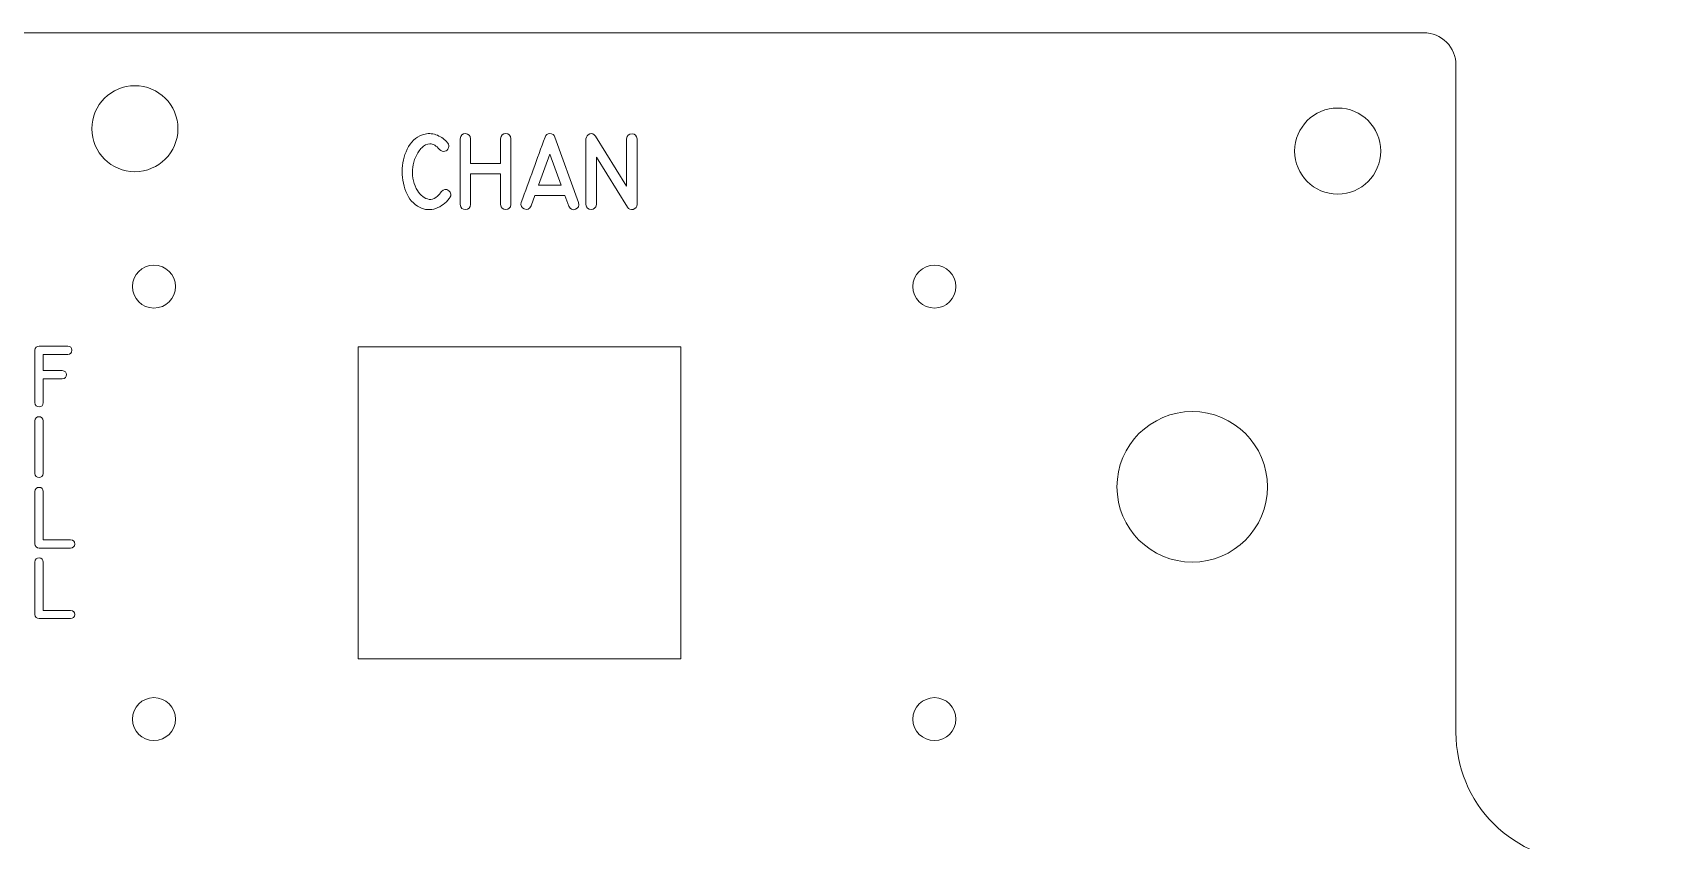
# Model space of a CAD drawing. Header units: millimetres. Extents: x -86 to 60, y -135 to 365.
# Drawn here: x -17.2 to 59, y 212.6 to 250.1 of the extents above; entities that cross this region are included whole.
import ezdxf

# ---------------------------------------------------------------- set-up
doc = ezdxf.new("R2010")
doc.units = ezdxf.units.MM
doc.header["$MEASUREMENT"] = 0
doc.layers.add('Cuts', color=7, linetype='Continuous', plot=False)
doc.layers.add('Engrave', color=7, linetype='Continuous')

msp = doc.modelspace()

# ---------------------------------------------------------------- linework, layer by layer
at = {"layer": 'Cuts', "color": 250, "lineweight": 9}
msp.add_lwpolyline([(-2.0307, 221.0384), (12.9693, 221.0384), (12.9693, 235.5384), (-2.0307, 235.5384), (-2.0307, 221.0384)], close=True, dxfattribs=at)
for centre, major_axis, ratio in [((-12.41, 245.6842), (0, 2), 1), ((43.5123, 244.6443), (0, 2), 1), ((-11.5232, 238.3448), (0, 1), 1), ((24.7626, 238.3448), (0, 1), 1), ((36.7499, 229.0318), (3.5001, 0), 0.9999714), ((-11.5232, 218.2319), (0, 1), 1), ((24.7626, 218.2319), (0, 1), 1)]:
    msp.add_ellipse(centre, major_axis=major_axis, ratio=ratio, dxfattribs=at)
msp.add_open_spline([(57.4748, 154.4568), (57.8729, 154.4566), (58.2545, 154.2982), (58.5358, 154.0166), (58.5358, 154.0166), (58.8172, 153.7349), (58.975, 153.3549), (58.9748, 152.9568), (58.9748, 152.9568), (58.9748, 152.9568), (58.9748, 148.9068), (58.9748, 148.9068), (58.9748, 148.9068), (58.9745, 148.5088), (58.8162, 148.1271), (58.5345, 147.8458), (58.5345, 147.8458), (58.2528, 147.5645), (57.8729, 147.4066), (57.4748, 147.4068), (57.4748, 147.4068), (57.4748, 147.4068), (50.5123, 147.4068), (50.5123, 147.4068), (50.5123, 147.4068), (50.1147, 147.4071), (49.7333, 147.2494), (49.452, 146.9685), (49.452, 146.9685), (49.1707, 146.6875), (49.0125, 146.3044), (49.0123, 145.9068), (49.0123, 145.9068), (49.0123, 145.9068), (49.0123, 129.4193), (49.0123, 129.4193), (49.0123, 129.4193), (49.012, 129.0213), (48.8537, 128.6396), (48.572, 128.3583), (48.572, 128.3583), (48.2903, 128.077), (47.9104, 127.9191), (47.5123, 127.9193), (47.5123, 127.9193), (47.5123, 127.9193), (-74.0127, 127.9193), (-74.0127, 127.9193), (-74.0127, 127.9193), (-74.4108, 127.9196), (-74.7925, 128.078), (-75.0738, 128.3596), (-75.0738, 128.3596), (-75.3551, 128.6413), (-75.513, 129.0213), (-75.5127, 129.4193), (-75.5127, 129.4193), (-75.5127, 129.4193), (-75.5127, 160.4568), (-75.5127, 160.4568), (-75.5127, 160.4568), (-75.5117, 162.0471), (-76.1425, 163.5727), (-77.2663, 164.6979), (-77.2663, 164.6979), (-78.3901, 165.8231), (-79.9224, 166.4558), (-81.5127, 166.4568), (-81.5127, 166.4568), (-81.5127, 166.4568), (-83.9752, 166.4568), (-83.9752, 166.4568), (-83.9752, 166.4568), (-84.3733, 166.4571), (-84.755, 166.6155), (-85.0363, 166.8971), (-85.0363, 166.8971), (-85.3176, 167.1788), (-85.4755, 167.5588), (-85.4752, 167.9568), (-85.4752, 167.9568), (-85.4752, 167.9568), (-85.4752, 210.1068), (-85.4752, 210.1068), (-85.4752, 210.1068), (-85.475, 210.5049), (-85.3166, 210.8866), (-85.0349, 211.1679), (-85.0349, 211.1679), (-84.7533, 211.4492), (-84.3733, 211.6071), (-83.9752, 211.6068), (-83.9752, 211.6068), (-83.9752, 211.6068), (-81.5127, 211.6068), (-81.5127, 211.6068), (-81.5127, 211.6068), (-79.9224, 211.6058), (-78.3969, 212.2366), (-77.2716, 213.3604), (-77.2716, 213.3604), (-76.1464, 214.4842), (-75.5137, 216.0166), (-75.5127, 217.6068), (-75.5127, 217.6068), (-75.5127, 217.6068), (-75.5127, 248.6443), (-75.5127, 248.6443), (-75.5127, 248.6443), (-75.5125, 249.0424), (-75.3541, 249.4241), (-75.0724, 249.7054), (-75.0724, 249.7054), (-74.7908, 249.9867), (-74.4108, 250.1446), (-74.0127, 250.1443), (-74.0127, 250.1443), (-74.0127, 250.1443), (47.5123, 250.1443), (47.5123, 250.1443), (47.5123, 250.1443), (47.9104, 250.1441), (48.292, 249.9857), (48.5733, 249.7041), (48.5733, 249.7041), (48.8547, 249.4224), (49.0125, 249.0424), (49.0123, 248.6443), (49.0123, 248.6443), (49.0123, 248.6443), (49.0123, 217.6068), (49.0123, 217.6068), (49.0123, 217.6068), (49.0113, 216.0166), (49.6421, 214.491), (50.7659, 213.3658), (50.7659, 213.3658), (51.8897, 212.2406), (53.422, 211.6079), (55.0123, 211.6068), (55.0123, 211.6068), (55.0123, 211.6068), (57.4748, 211.6068), (57.4748, 211.6068), (57.4748, 211.6068), (57.8729, 211.6066), (58.2545, 211.4482), (58.5358, 211.1666), (58.5358, 211.1666), (58.8172, 210.8849), (58.975, 210.5049), (58.9748, 210.1068), (58.9748, 210.1068), (58.9748, 210.1068), (58.9748, 167.9568), (58.9748, 167.9568), (58.9748, 167.9568), (58.9745, 167.5588), (58.8162, 167.1771), (58.5345, 166.8958), (58.5345, 166.8958), (58.2528, 166.6145), (57.8729, 166.4566), (57.4748, 166.4568), (57.4748, 166.4568), (57.4748, 166.4568), (55.0123, 166.4568), (55.0123, 166.4568), (55.0123, 166.4568), (53.422, 166.4579), (51.8964, 165.8271), (50.7712, 164.7033), (50.7712, 164.7033), (49.646, 163.5795), (49.0133, 162.0471), (49.0123, 160.4568), (49.0123, 160.4568), (49.0123, 160.4568), (49.0123, 155.9568), (49.0123, 155.9568), (49.0123, 155.9568), (49.012, 155.5593), (49.1697, 155.1779), (49.4507, 154.8966), (49.4507, 154.8966), (49.7316, 154.6153), (50.1147, 154.4571), (50.5123, 154.4568), (50.5123, 154.4568), (50.5123, 154.4568), (57.4748, 154.4568), (57.4748, 154.4568)], degree=3, knots=[0, 0, 0, 0, 0.0204082, 0.0204082, 0.0204082, 0.0204082, 0.0408163, 0.0408163, 0.0408163, 0.0408163, 0.0612245, 0.0612245, 0.0612245, 0.0612245, 0.0816327, 0.0816327, 0.0816327, 0.0816327, 0.1020408, 0.1020408, 0.1020408, 0.1020408, 0.122449, 0.122449, 0.122449, 0.122449, 0.1428571, 0.1428571, 0.1428571, 0.1428571, 0.1632653, 0.1632653, 0.1632653, 0.1632653, 0.1836735, 0.1836735, 0.1836735, 0.1836735, 0.2040816, 0.2040816, 0.2040816, 0.2040816, 0.2244898, 0.2244898, 0.2244898, 0.2244898, 0.244898, 0.244898, 0.244898, 0.244898, 0.2653061, 0.2653061, 0.2653061, 0.2653061, 0.2857143, 0.2857143, 0.2857143, 0.2857143, 0.3061224, 0.3061224, 0.3061224, 0.3061224, 0.3265306, 0.3265306, 0.3265306, 0.3265306, 0.3469388, 0.3469388, 0.3469388, 0.3469388, 0.3673469, 0.3673469, 0.3673469, 0.3673469, 0.3877551, 0.3877551, 0.3877551, 0.3877551, 0.4081633, 0.4081633, 0.4081633, 0.4081633, 0.4285714, 0.4285714, 0.4285714, 0.4285714, 0.4489796, 0.4489796, 0.4489796, 0.4489796, 0.4693878, 0.4693878, 0.4693878, 0.4693878, 0.4897959, 0.4897959, 0.4897959, 0.4897959, 0.5102041, 0.5102041, 0.5102041, 0.5102041, 0.5306122, 0.5306122, 0.5306122, 0.5306122, 0.5510204, 0.5510204, 0.5510204, 0.5510204, 0.5714286, 0.5714286, 0.5714286, 0.5714286, 0.5918367, 0.5918367, 0.5918367, 0.5918367, 0.6122449, 0.6122449, 0.6122449, 0.6122449, 0.6326531, 0.6326531, 0.6326531, 0.6326531, 0.6530612, 0.6530612, 0.6530612, 0.6530612, 0.6734694, 0.6734694, 0.6734694, 0.6734694, 0.6938776, 0.6938776, 0.6938776, 0.6938776, 0.7142857, 0.7142857, 0.7142857, 0.7142857, 0.7346939, 0.7346939, 0.7346939, 0.7346939, 0.755102, 0.755102, 0.755102, 0.755102, 0.7755102, 0.7755102, 0.7755102, 0.7755102, 0.7959184, 0.7959184, 0.7959184, 0.7959184, 0.8163265, 0.8163265, 0.8163265, 0.8163265, 0.8367347, 0.8367347, 0.8367347, 0.8367347, 0.8571429, 0.8571429, 0.8571429, 0.8571429, 0.877551, 0.877551, 0.877551, 0.877551, 0.8979592, 0.8979592, 0.8979592, 0.8979592, 0.9183673, 0.9183673, 0.9183673, 0.9183673, 0.9387755, 0.9387755, 0.9387755, 0.9387755, 0.9591837, 0.9591837, 0.9591837, 0.9591837, 1, 1, 1, 1], dxfattribs=at)
at = {"layer": 'Engrave', "color": 240, "lineweight": 9}
for points, knots in [([(2.2338, 242.4777), (2.2338, 242.4777), (2.2185, 242.4548), (2.2185, 242.4548), (2.2185, 242.4548), (2.215, 242.4507), (2.2121, 242.4465), (2.2097, 242.443), (2.2097, 242.443), (2.208, 242.4395), (2.2056, 242.436), (2.2033, 242.4324), (2.2033, 242.4324), (2.0457, 242.2202), (1.8393, 242.0691), (1.5836, 241.9785), (1.5836, 241.9785), (1.3284, 241.8886), (1.0767, 241.905), (0.8286, 242.0279), (0.8286, 242.0279), (0.5405, 242.1714), (0.3289, 242.4148), (0.1936, 242.7581), (0.1936, 242.7581), (0.059, 243.1015), (0.0008, 243.4584), (0.0196, 243.8288), (0.0196, 243.8288), (0.039, 244.1992), (0.1366, 244.539), (0.3124, 244.8495), (0.3124, 244.8495), (0.4888, 245.1593), (0.7446, 245.3534), (1.0803, 245.4316), (1.0803, 245.4316), (1.2731, 245.4762), (1.4654, 245.4574), (1.6571, 245.3757), (1.6571, 245.3757), (1.8487, 245.2934), (2.0063, 245.1782), (2.1292, 245.03), (2.1292, 245.03), (2.1304, 245.03), (2.1333, 245.0265), (2.1374, 245.0182), (2.1374, 245.0182), (2.1903, 244.9494), (2.2015, 244.8736), (2.1703, 244.7919), (2.1703, 244.7919), (2.1392, 244.7096), (2.0827, 244.6584), (1.9998, 244.6372), (1.9998, 244.6372), (1.9116, 244.6143), (1.8299, 244.6408), (1.7552, 244.7166), (1.7552, 244.7166), (1.6012, 244.8959), (1.453, 244.9818), (1.3108, 244.9753), (1.3108, 244.9753), (1.1685, 244.9683), (1.0409, 244.9095), (0.9286, 244.7995), (0.9286, 244.7995), (0.8157, 244.689), (0.7222, 244.5479), (0.6475, 244.3756), (0.6475, 244.3756), (0.5729, 244.2033), (0.527, 244.0422), (0.51, 243.8917), (0.51, 243.8917), (0.4894, 243.7242), (0.4912, 243.5554), (0.5158, 243.3861), (0.5158, 243.3861), (0.5405, 243.2168), (0.5923, 243.0574), (0.6717, 242.9081), (0.6717, 242.9081), (0.8098, 242.6464), (0.9833, 242.4824), (1.1926, 242.4166), (1.1926, 242.4166), (1.4025, 242.3501), (1.6071, 242.4507), (1.807, 242.717), (1.807, 242.717), (1.8164, 242.7282), (1.827, 242.7435), (1.8399, 242.7617), (1.8399, 242.7617), (1.9475, 242.881), (2.0616, 242.8934), (2.1815, 242.7987), (2.1815, 242.7987), (2.3014, 242.7041), (2.3191, 242.5971), (2.2338, 242.4777)], [0, 0, 0, 0, 0.037037, 0.037037, 0.037037, 0.037037, 0.0740741, 0.0740741, 0.0740741, 0.0740741, 0.1111111, 0.1111111, 0.1111111, 0.1111111, 0.1481481, 0.1481481, 0.1481481, 0.1481481, 0.1851852, 0.1851852, 0.1851852, 0.1851852, 0.2222222, 0.2222222, 0.2222222, 0.2222222, 0.2592593, 0.2592593, 0.2592593, 0.2592593, 0.2962963, 0.2962963, 0.2962963, 0.2962963, 0.3333333, 0.3333333, 0.3333333, 0.3333333, 0.3703704, 0.3703704, 0.3703704, 0.3703704, 0.4074074, 0.4074074, 0.4074074, 0.4074074, 0.4444444, 0.4444444, 0.4444444, 0.4444444, 0.4814815, 0.4814815, 0.4814815, 0.4814815, 0.5185185, 0.5185185, 0.5185185, 0.5185185, 0.5555556, 0.5555556, 0.5555556, 0.5555556, 0.5925926, 0.5925926, 0.5925926, 0.5925926, 0.6296296, 0.6296296, 0.6296296, 0.6296296, 0.6666667, 0.6666667, 0.6666667, 0.6666667, 0.7037037, 0.7037037, 0.7037037, 0.7037037, 0.7407407, 0.7407407, 0.7407407, 0.7407407, 0.7777778, 0.7777778, 0.7777778, 0.7777778, 0.8148148, 0.8148148, 0.8148148, 0.8148148, 0.8518519, 0.8518519, 0.8518519, 0.8518519, 0.8888889, 0.8888889, 0.8888889, 0.8888889, 0.9259259, 0.9259259, 0.9259259, 0.9259259, 1, 1, 1, 1]), ([(2.7148, 242.1637), (2.7148, 242.1637), (2.7148, 245.2093), (2.7148, 245.2093), (2.7148, 245.2093), (2.7389, 245.3745), (2.823, 245.4557), (2.9664, 245.4533), (2.9664, 245.4533), (3.1099, 245.4504), (3.1881, 245.3686), (3.2004, 245.2093), (3.2004, 245.2093), (3.2004, 245.2093), (3.2004, 244.0705), (3.2004, 244.0705), (3.2004, 244.0705), (3.2004, 244.0705), (4.5874, 244.0705), (4.5874, 244.0705), (4.5874, 244.0705), (4.5874, 244.0705), (4.5874, 245.2093), (4.5874, 245.2093), (4.5874, 245.2093), (4.6115, 245.371), (4.6927, 245.4527), (4.8308, 245.4533), (4.8308, 245.4533), (4.969, 245.4539), (5.0513, 245.3722), (5.0766, 245.2093), (5.0766, 245.2093), (5.0766, 245.2093), (5.0766, 242.1637), (5.0766, 242.1637), (5.0766, 242.1637), (5.0513, 242.002), (4.969, 241.9215), (4.8308, 241.9221), (4.8308, 241.9221), (4.6927, 241.9227), (4.6115, 242.0032), (4.5874, 242.1637), (4.5874, 242.1637), (4.5874, 242.1637), (4.5874, 243.5813), (4.5874, 243.5813), (4.5874, 243.5813), (4.5874, 243.5813), (3.2004, 243.5813), (3.2004, 243.5813), (3.2004, 243.5813), (3.2004, 243.5813), (3.2004, 242.1637), (3.2004, 242.1637), (3.2004, 242.1637), (3.1881, 242.0056), (3.1099, 241.925), (2.9664, 241.9227), (2.9664, 241.9227), (2.823, 241.9203), (2.7389, 242.0009), (2.7148, 242.1637)], [0, 0, 0, 0, 0.0588235, 0.0588235, 0.0588235, 0.0588235, 0.1176471, 0.1176471, 0.1176471, 0.1176471, 0.1764706, 0.1764706, 0.1764706, 0.1764706, 0.2352941, 0.2352941, 0.2352941, 0.2352941, 0.2941176, 0.2941176, 0.2941176, 0.2941176, 0.3529412, 0.3529412, 0.3529412, 0.3529412, 0.4117647, 0.4117647, 0.4117647, 0.4117647, 0.4705882, 0.4705882, 0.4705882, 0.4705882, 0.5294118, 0.5294118, 0.5294118, 0.5294118, 0.5882353, 0.5882353, 0.5882353, 0.5882353, 0.6470588, 0.6470588, 0.6470588, 0.6470588, 0.7058824, 0.7058824, 0.7058824, 0.7058824, 0.7647059, 0.7647059, 0.7647059, 0.7647059, 0.8235294, 0.8235294, 0.8235294, 0.8235294, 0.8823529, 0.8823529, 0.8823529, 0.8823529, 1, 1, 1, 1]), ([(5.5569, 242.2584), (5.7404, 242.7652), (5.9244, 243.2714), (6.1084, 243.7771), (6.1084, 243.7771), (6.2931, 244.2827), (6.4777, 244.7889), (6.6623, 245.2952), (6.6623, 245.2952), (6.7005, 245.3998), (6.7758, 245.4527), (6.8881, 245.4539), (6.8881, 245.4539), (7.001, 245.4551), (7.0768, 245.4022), (7.1156, 245.2952), (7.1156, 245.2952), (7.1156, 245.2952), (8.2198, 242.2502), (8.2198, 242.2502), (8.2198, 242.2502), (8.2539, 242.0879), (8.2045, 241.9838), (8.0716, 241.9368), (8.0716, 241.9368), (7.9381, 241.8892), (7.8358, 241.938), (7.7629, 242.0814), (7.7629, 242.0814), (7.7629, 242.0814), (7.586, 242.5741), (7.586, 242.5741), (7.586, 242.5741), (7.586, 242.5741), (6.1819, 242.5741), (6.1819, 242.5741), (6.1819, 242.5741), (6.1819, 242.5741), (6.0097, 242.0932), (6.0097, 242.0932), (6.0097, 242.0932), (5.9362, 241.9485), (5.8315, 241.9015), (5.6963, 241.9515), (5.6963, 241.9515), (5.5605, 242.0009), (5.514, 242.1038), (5.5569, 242.2584)], [0, 0, 0, 0, 0.0769231, 0.0769231, 0.0769231, 0.0769231, 0.1538462, 0.1538462, 0.1538462, 0.1538462, 0.2307692, 0.2307692, 0.2307692, 0.2307692, 0.3076923, 0.3076923, 0.3076923, 0.3076923, 0.3846154, 0.3846154, 0.3846154, 0.3846154, 0.4615385, 0.4615385, 0.4615385, 0.4615385, 0.5384615, 0.5384615, 0.5384615, 0.5384615, 0.6153846, 0.6153846, 0.6153846, 0.6153846, 0.6923077, 0.6923077, 0.6923077, 0.6923077, 0.7692308, 0.7692308, 0.7692308, 0.7692308, 0.8461538, 0.8461538, 0.8461538, 0.8461538, 1, 1, 1, 1]), ([(10.9378, 242.1637), (10.9378, 242.0432), (10.8796, 241.9668), (10.7632, 241.9338), (10.7632, 241.9338), (10.6462, 241.9015), (10.5563, 241.9356), (10.4916, 242.0367), (10.4916, 242.0367), (10.4916, 242.0367), (9.0446, 244.3568), (9.0446, 244.3568), (9.0446, 244.3568), (9.0446, 244.3568), (9.0446, 242.1637), (9.0446, 242.1637), (9.0446, 242.1637), (9.0194, 242.0032), (8.9382, 241.9227), (8.8012, 241.9227), (8.8012, 241.9227), (8.6637, 241.9227), (8.5831, 242.0032), (8.559, 242.1637), (8.559, 242.1637), (8.559, 242.1637), (8.559, 245.2058), (8.559, 245.2058), (8.559, 245.2058), (8.5761, 245.3251), (8.6372, 245.4039), (8.7424, 245.4421), (8.7424, 245.4421), (8.8477, 245.4798), (8.9353, 245.4439), (9.0053, 245.3351), (9.0053, 245.3351), (9.0053, 245.3351), (10.4522, 243.0116), (10.4522, 243.0116), (10.4522, 243.0116), (10.4522, 243.0116), (10.4522, 245.2058), (10.4522, 245.2058), (10.4522, 245.2058), (10.474, 245.3698), (10.5574, 245.4515), (10.7027, 245.4498), (10.7027, 245.4498), (10.8479, 245.448), (10.9261, 245.3669), (10.9378, 245.2058), (10.9378, 245.2058), (10.9378, 245.2058), (10.9378, 242.1637), (10.9378, 242.1637)], [0, 0, 0, 0, 0.0666667, 0.0666667, 0.0666667, 0.0666667, 0.1333333, 0.1333333, 0.1333333, 0.1333333, 0.2, 0.2, 0.2, 0.2, 0.2666667, 0.2666667, 0.2666667, 0.2666667, 0.3333333, 0.3333333, 0.3333333, 0.3333333, 0.4, 0.4, 0.4, 0.4, 0.4666667, 0.4666667, 0.4666667, 0.4666667, 0.5333333, 0.5333333, 0.5333333, 0.5333333, 0.6, 0.6, 0.6, 0.6, 0.6666667, 0.6666667, 0.6666667, 0.6666667, 0.7333333, 0.7333333, 0.7333333, 0.7333333, 0.8, 0.8, 0.8, 0.8, 0.8666667, 0.8666667, 0.8666667, 0.8666667, 1, 1, 1, 1]), ([(7.4102, 243.058), (7.4102, 243.058), (6.8863, 244.5049), (6.8863, 244.5049), (6.8863, 244.5049), (6.8863, 244.5049), (6.3595, 243.058), (6.3595, 243.058), (6.3595, 243.058), (6.3595, 243.058), (7.4102, 243.058), (7.4102, 243.058)], [0, 0, 0, 0, 0.25, 0.25, 0.25, 0.25, 0.5, 0.5, 0.5, 0.5, 1, 1, 1, 1]), ([(6.8863, 244.5049), (6.8863, 244.5049), (7.4102, 243.058), (7.4102, 243.058), (7.4102, 243.058), (7.4102, 243.058), (6.8863, 244.5049), (6.8863, 244.5049)], [0, 0, 0, 0, 0.3333333, 0.3333333, 0.3333333, 0.3333333, 1, 1, 1, 1]), ([(-17.0622, 232.9491), (-17.0622, 232.9491), (-17.0622, 235.3799), (-17.0622, 235.3799), (-17.0622, 235.3799), (-17.0457, 235.5013), (-16.9804, 235.5667), (-16.8665, 235.5756), (-16.8665, 235.5756), (-16.8665, 235.5756), (-15.5326, 235.5756), (-15.5326, 235.5756), (-15.5326, 235.5756), (-15.4051, 235.5657), (-15.3411, 235.5003), (-15.3411, 235.3804), (-15.3411, 235.3804), (-15.3411, 235.2609), (-15.406, 235.1965), (-15.5354, 235.1885), (-15.5354, 235.1885), (-15.5354, 235.1885), (-16.6751, 235.1885), (-16.6751, 235.1885), (-16.6751, 235.1885), (-16.6751, 235.1885), (-16.6751, 234.4345), (-16.6751, 234.4345), (-16.6751, 234.4345), (-16.6751, 234.4345), (-15.7861, 234.4345), (-15.7861, 234.4345), (-15.7861, 234.4345), (-15.6596, 234.4256), (-15.5951, 234.3635), (-15.5932, 234.2487), (-15.5932, 234.2487), (-15.5914, 234.1339), (-15.6558, 234.0667), (-15.7861, 234.0474), (-15.7861, 234.0474), (-15.7861, 234.0474), (-16.6751, 234.0474), (-16.6751, 234.0474), (-16.6751, 234.0474), (-16.6751, 234.0474), (-16.6751, 232.9491), (-16.6751, 232.9491), (-16.6751, 232.9491), (-16.684, 232.8225), (-16.7466, 232.7581), (-16.8618, 232.7562), (-16.8618, 232.7562), (-16.9771, 232.7543), (-17.0439, 232.8188), (-17.0622, 232.9491)], [0, 0, 0, 0, 0.0666667, 0.0666667, 0.0666667, 0.0666667, 0.1333333, 0.1333333, 0.1333333, 0.1333333, 0.2, 0.2, 0.2, 0.2, 0.2666667, 0.2666667, 0.2666667, 0.2666667, 0.3333333, 0.3333333, 0.3333333, 0.3333333, 0.4, 0.4, 0.4, 0.4, 0.4666667, 0.4666667, 0.4666667, 0.4666667, 0.5333333, 0.5333333, 0.5333333, 0.5333333, 0.6, 0.6, 0.6, 0.6, 0.6666667, 0.6666667, 0.6666667, 0.6666667, 0.7333333, 0.7333333, 0.7333333, 0.7333333, 0.8, 0.8, 0.8, 0.8, 0.8666667, 0.8666667, 0.8666667, 0.8666667, 1, 1, 1, 1]), ([(-16.6709, 229.6607), (-16.6911, 229.5314), (-16.7565, 229.4669), (-16.867, 229.4674), (-16.867, 229.4674), (-16.978, 229.4679), (-17.0429, 229.5323), (-17.0622, 229.6607), (-17.0622, 229.6607), (-17.0622, 229.6607), (-17.0622, 232.0972), (-17.0622, 232.0972), (-17.0622, 232.0972), (-17.0429, 232.2266), (-16.978, 232.292), (-16.867, 232.2924), (-16.867, 232.2924), (-16.7565, 232.2929), (-16.6911, 232.2275), (-16.6709, 232.0972), (-16.6709, 232.0972), (-16.6709, 232.0972), (-16.6709, 229.6607), (-16.6709, 229.6607)], [0, 0, 0, 0, 0.1428571, 0.1428571, 0.1428571, 0.1428571, 0.2857143, 0.2857143, 0.2857143, 0.2857143, 0.4285714, 0.4285714, 0.4285714, 0.4285714, 0.5714286, 0.5714286, 0.5714286, 0.5714286, 0.7142857, 0.7142857, 0.7142857, 0.7142857, 1, 1, 1, 1]), ([(-16.8665, 226.1866), (-16.9794, 226.1941), (-17.0448, 226.2576), (-17.0622, 226.378), (-17.0622, 226.378), (-17.0622, 226.378), (-17.0622, 228.8145), (-17.0622, 228.8145), (-17.0622, 228.8145), (-17.0429, 228.9467), (-16.9757, 229.0116), (-16.8609, 229.0097), (-16.8609, 229.0097), (-16.7461, 229.0074), (-16.6836, 228.942), (-16.6737, 228.8145), (-16.6737, 228.8145), (-16.6737, 228.8145), (-16.6737, 226.5713), (-16.6737, 226.5713), (-16.6737, 226.5713), (-16.6737, 226.5713), (-15.4018, 226.5723), (-15.4018, 226.5723), (-15.4018, 226.5723), (-15.271, 226.5577), (-15.2066, 226.4919), (-15.208, 226.3747), (-15.208, 226.3747), (-15.2094, 226.2576), (-15.2743, 226.1951), (-15.4032, 226.1866), (-15.4032, 226.1866), (-15.4032, 226.1866), (-16.8665, 226.1866), (-16.8665, 226.1866)], [0, 0, 0, 0, 0.1, 0.1, 0.1, 0.1, 0.2, 0.2, 0.2, 0.2, 0.3, 0.3, 0.3, 0.3, 0.4, 0.4, 0.4, 0.4, 0.5, 0.5, 0.5, 0.5, 0.6, 0.6, 0.6, 0.6, 0.7, 0.7, 0.7, 0.7, 0.8, 0.8, 0.8, 0.8, 1, 1, 1, 1]), ([(-16.8665, 222.9039), (-16.9794, 222.9114), (-17.0448, 222.9749), (-17.0622, 223.0953), (-17.0622, 223.0953), (-17.0622, 223.0953), (-17.0622, 225.5318), (-17.0622, 225.5318), (-17.0622, 225.5318), (-17.0429, 225.664), (-16.9757, 225.7289), (-16.8609, 225.727), (-16.8609, 225.727), (-16.7461, 225.7247), (-16.6836, 225.6593), (-16.6737, 225.5318), (-16.6737, 225.5318), (-16.6737, 225.5318), (-16.6737, 223.2886), (-16.6737, 223.2886), (-16.6737, 223.2886), (-16.6737, 223.2886), (-15.4018, 223.2896), (-15.4018, 223.2896), (-15.4018, 223.2896), (-15.271, 223.275), (-15.2066, 223.2092), (-15.208, 223.092), (-15.208, 223.092), (-15.2094, 222.9749), (-15.2743, 222.9124), (-15.4032, 222.9039), (-15.4032, 222.9039), (-15.4032, 222.9039), (-16.8665, 222.9039), (-16.8665, 222.9039)], [0, 0, 0, 0, 0.1, 0.1, 0.1, 0.1, 0.2, 0.2, 0.2, 0.2, 0.3, 0.3, 0.3, 0.3, 0.4, 0.4, 0.4, 0.4, 0.5, 0.5, 0.5, 0.5, 0.6, 0.6, 0.6, 0.6, 0.7, 0.7, 0.7, 0.7, 0.8, 0.8, 0.8, 0.8, 1, 1, 1, 1])]:
    msp.add_open_spline(points, degree=3, knots=knots, dxfattribs=at)

doc.saveas('drawing.dxf')
